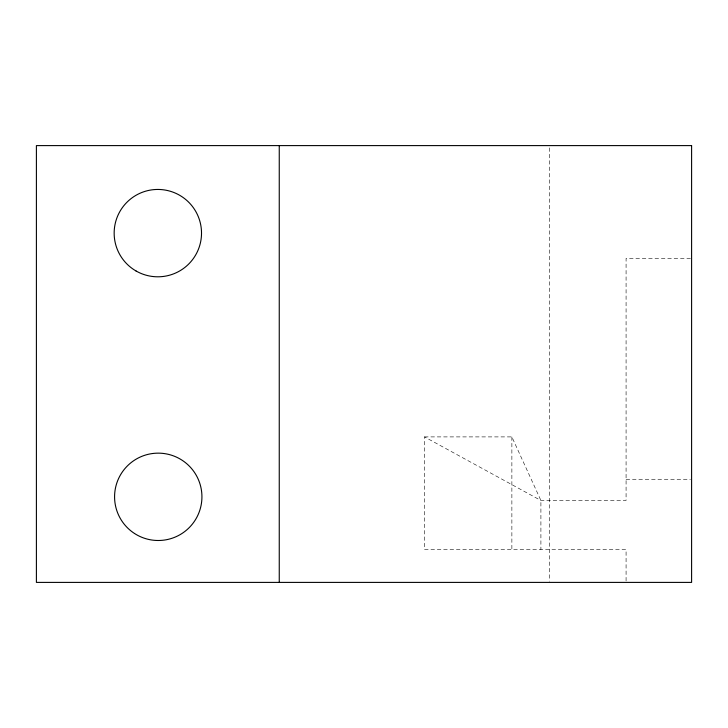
<?xml version="1.0" encoding="UTF-8"?>
<svg xmlns="http://www.w3.org/2000/svg" width="728" height="728" viewBox="0 0 728 728"><rect width="100%" height="100%" fill="white"/><g stroke="black" fill="none" stroke-linecap="round" stroke-linejoin="round"><path stroke-width="0.55" stroke-dasharray="3.64 2.73" d="M690.472 258.349L626.08 258.349L626.08 500.491L540.904 500.491L424.515 436.9L424.515 549.54L626.08 549.54L626.08 581.263M424.515 436.9L511.875 436.9L540.904 500.491L540.904 549.54M626.08 479.27L690.472 479.27M549.64 147.866L549.64 581.263M511.875 436.9L511.875 549.54"/><path stroke-width="1.09" d="M279.252 145.6L279.252 582.4M691.6 145.6L36.4 145.6L36.4 582.4L691.6 582.4L691.6 145.6M134.516 533.488A43.68 43.68 0 0 0 201.874 499.053A43.68 43.68 0 0 0 138.375 457.93A43.68 43.68 0 0 0 134.516 533.488M135.999 270.952A43.68 43.68 0 0 0 201.519 233.124A43.68 43.68 0 0 0 135.999 195.295A43.68 43.68 0 0 0 135.999 270.952"/></g></svg>
